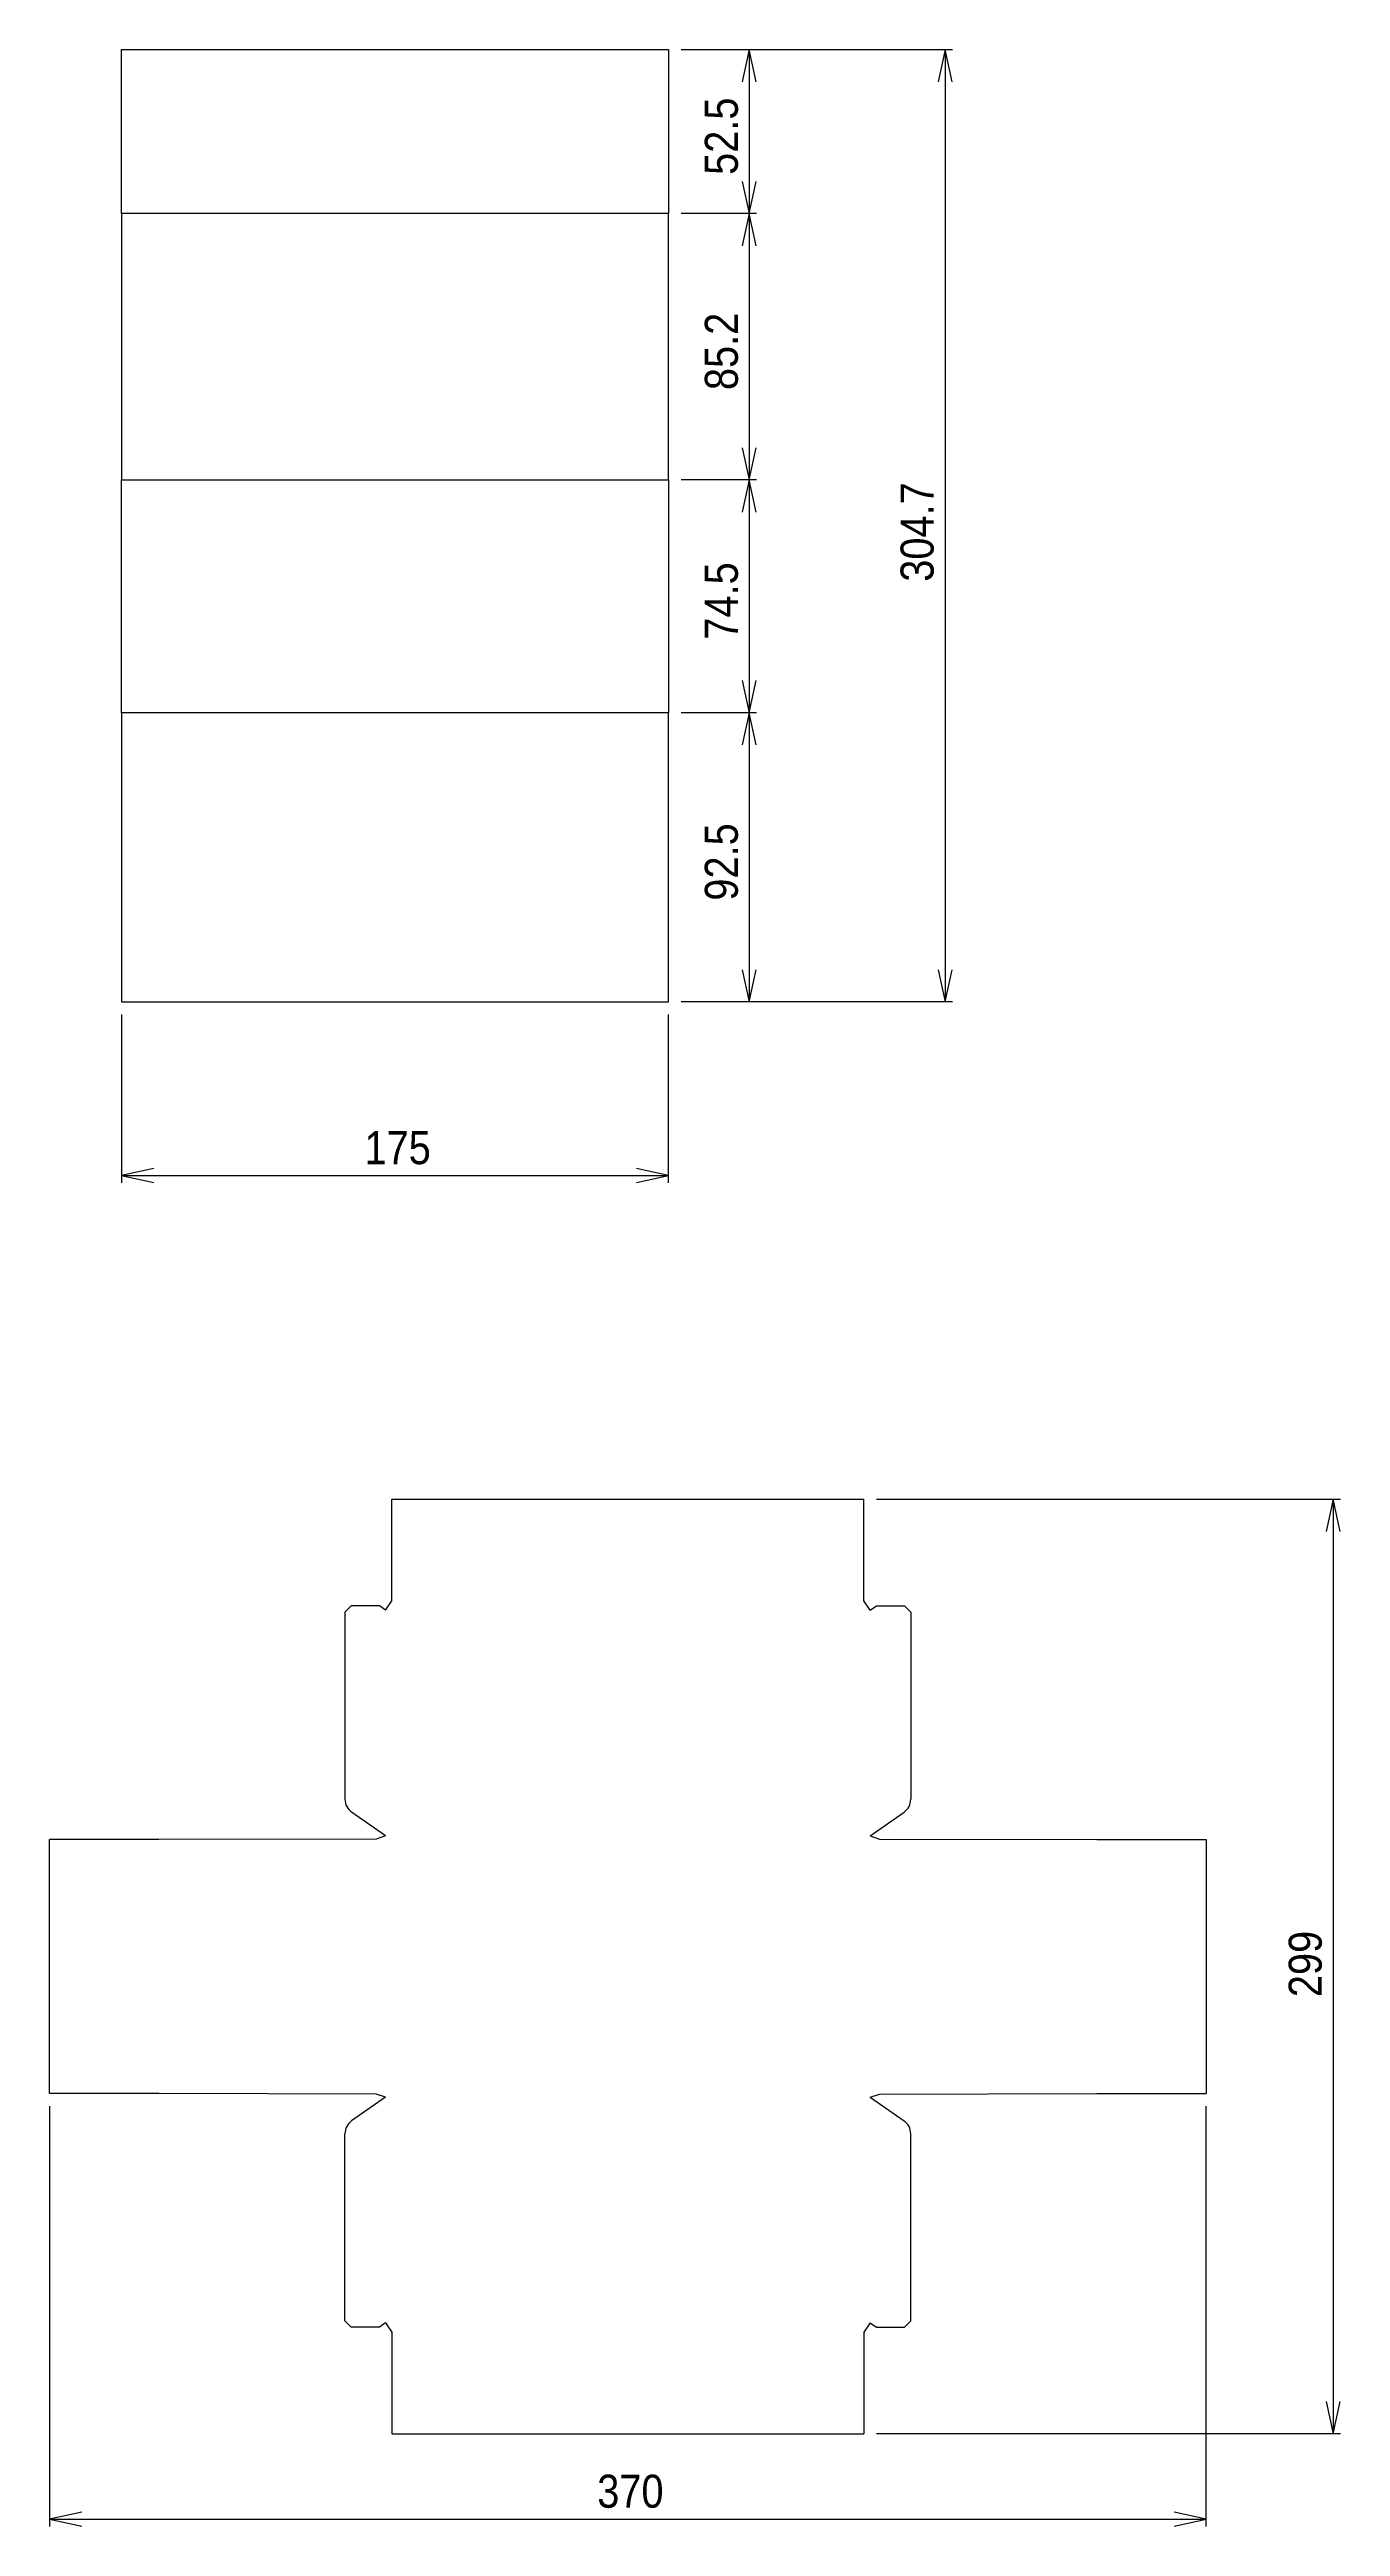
# Model space of a CAD drawing. Extents: x 0 to 1682, y 1 to 953.
# Drawn here: x 594 to 1007, y 127 to 920 of the extents above; entities that cross this region are included whole.
import ezdxf

# ---------------------------------------------------------------- set-up
doc = ezdxf.new("R2010")
doc.units = 0
doc.layers.add('Annotation', color=7, linetype='CONTINUOUS')
doc.layers.add('Design', color=7, linetype='CONTINUOUS')
doc.dimstyles.get("Standard").update_dxf_attribs({"dimtxt": 2.5, "dimasz": 2.5, "dimexe": 1.25, "dimexo": 0.625, "dimtad": 1, "dimcen": 2.5, "dimazin": 3, "dimtfac": 1, "dimtmove": 0, "dimatfit": 3})

# ---------------------------------------------------------------- blocks, each defined once
blk = doc.blocks.new('*D13')
at = {"layer": 'Annotation', "color": 20, "linetype": 'CONTINUOUS'}
for p, q in [((796.529, 919.548), (820.604, 919.548)), ((818.267, 919.548), (816.024, 909.266)), ((820.511, 909.266), (818.267, 919.548)), ((818.267, 919.548), (818.267, 867.048)), ((816.024, 877.33), (818.267, 867.048)), ((818.267, 867.048), (820.511, 877.33)), ((820.604, 867.048), (796.529, 867.048))]:
    blk.add_line(p, q, dxfattribs=at)
at = {"layer": 'Annotation', "color": 20, "linetype": 'CONTINUOUS', "width": 0.9}
blk.add_text('52.5', height=10.566, rotation=90, dxfattribs=at).set_placement((814.61, 879.44))
blk = doc.blocks.new('*D14')
at = {"layer": 'Annotation', "color": 20, "linetype": 'CONTINUOUS'}
for p, q in [((818.267, 867.048), (816.024, 856.766)), ((820.511, 856.766), (818.267, 867.048)), ((818.267, 867.048), (818.267, 781.848)), ((816.024, 792.13), (818.267, 781.848)), ((818.267, 781.848), (820.511, 792.13)), ((820.604, 781.848), (796.529, 781.848))]:
    blk.add_line(p, q, dxfattribs=at)
at = {"layer": 'Annotation', "color": 20, "linetype": 'CONTINUOUS', "width": 0.9}
blk.add_text('85.2', height=10.566, rotation=90, dxfattribs=at).set_placement((814.61, 810.59))
blk = doc.blocks.new('*D15')
at = {"layer": 'Annotation', "color": 20, "linetype": 'CONTINUOUS'}
for p, q in [((818.267, 781.848), (816.024, 771.566)), ((820.511, 771.566), (818.267, 781.848)), ((818.267, 781.848), (818.267, 707.348)), ((816.024, 717.63), (818.267, 707.348)), ((818.267, 707.348), (820.511, 717.63)), ((820.604, 707.348), (796.529, 707.348))]:
    blk.add_line(p, q, dxfattribs=at)
at = {"layer": 'Annotation', "color": 20, "linetype": 'CONTINUOUS', "width": 0.9}
blk.add_text('74.5', height=10.566, rotation=90, dxfattribs=at).set_placement((814.61, 730.74))
blk = doc.blocks.new('*D16')
at = {"layer": 'Annotation', "color": 20, "linetype": 'CONTINUOUS'}
for p, q in [((818.267, 707.348), (816.024, 697.066)), ((820.511, 697.066), (818.267, 707.348)), ((818.267, 707.348), (818.267, 614.848)), ((816.024, 625.13), (818.267, 614.848)), ((818.267, 614.848), (820.511, 625.13)), ((820.604, 614.848), (796.529, 614.848))]:
    blk.add_line(p, q, dxfattribs=at)
at = {"layer": 'Annotation', "color": 20, "linetype": 'CONTINUOUS', "width": 0.9}
blk.add_text('92.5', height=10.566, rotation=90, dxfattribs=at).set_placement((814.61, 647.24))
blk = doc.blocks.new('*D21')
at = {"layer": 'Annotation', "color": 20, "linetype": 'CONTINUOUS'}
for p, q in [((858.989, 455.714), (1007.377, 455.714)), ((1005.04, 455.714), (1002.797, 445.433)), ((1007.284, 445.433), (1005.04, 455.714)), ((1005.04, 455.714), (1005.04, 156.714)), ((1002.797, 166.996), (1005.04, 156.714)), ((1005.04, 156.714), (1007.284, 166.996)), ((1007.377, 156.714), (858.989, 156.714))]:
    blk.add_line(p, q, dxfattribs=at)
at = {"layer": 'Annotation', "color": 20, "linetype": 'CONTINUOUS', "width": 0.9}
blk.add_text('299', height=10.566, rotation=90, dxfattribs=at).set_placement((1001.383, 296.42))
blk = doc.blocks.new('*D22')
at = {"layer": 'Annotation', "color": 20, "linetype": 'CONTINUOUS'}
for p, q in [((594.425, 261.557), (594.425, 127.065)), ((964.425, 127.065), (964.425, 261.557)), ((604.707, 131.646), (594.425, 129.402)), ((594.425, 129.402), (604.707, 127.159)), ((594.425, 129.402), (964.425, 129.402)), ((964.425, 129.402), (954.143, 131.646)), ((954.143, 127.159), (964.425, 129.402))]:
    blk.add_line(p, q, dxfattribs=at)
at = {"layer": 'Annotation', "color": 20, "linetype": 'CONTINUOUS', "width": 0.9}
blk.add_text('370', height=10.566, dxfattribs=at).set_placement((769.63, 133.06))
blk = doc.blocks.new('*D25')
at = {"layer": 'Annotation', "color": 20, "linetype": 'CONTINUOUS'}
for p, q in [((796.529, 919.548), (883.221, 919.548)), ((880.884, 919.548), (878.641, 909.266)), ((883.127, 909.266), (880.884, 919.548)), ((880.884, 919.548), (880.884, 614.848)), ((878.641, 625.13), (880.884, 614.848)), ((880.884, 614.848), (883.127, 625.13)), ((883.221, 614.848), (820.604, 614.848))]:
    blk.add_line(p, q, dxfattribs=at)
at = {"layer": 'Annotation', "color": 20, "linetype": 'CONTINUOUS', "width": 0.9}
blk.add_text('304.7', height=10.566, rotation=90, dxfattribs=at).set_placement((877.226, 749.276))
blk = doc.blocks.new('*D26')
at = {"layer": 'Annotation', "color": 20, "linetype": 'CONTINUOUS'}
for p, q in [((617.465, 610.784), (617.465, 556.928)), ((792.465, 556.928), (792.465, 610.784)), ((627.747, 561.509), (617.465, 559.265)), ((617.465, 559.265), (627.747, 557.022)), ((617.465, 559.265), (792.465, 559.265)), ((792.465, 559.265), (782.183, 561.509)), ((782.183, 557.022), (792.465, 559.265))]:
    blk.add_line(p, q, dxfattribs=at)
at = {"layer": 'Annotation', "color": 20, "linetype": 'CONTINUOUS', "width": 0.9}
blk.add_text('175', height=10.566, dxfattribs=at).set_placement((695.171, 562.923))

msp = doc.modelspace()

# ---------------------------------------------------------------- linework, layer by layer
at = {"layer": 'Design', "color": 1, "linetype": 'CONTINUOUS'}
for p, q in [((617.465, 867.048), (617.465, 919.548)), ((617.465, 919.548), (792.465, 919.548)), ((792.465, 919.548), (792.465, 867.048)), ((617.465, 867.048), (617.465, 781.848)), ((792.465, 781.848), (792.465, 867.048)), ((617.465, 707.348), (617.465, 781.848)), ((792.465, 781.848), (792.465, 707.348)), ((617.465, 707.348), (617.465, 614.848)), ((792.465, 614.848), (792.465, 707.348)), ((617.465, 614.848), (792.465, 614.848)), ((703.925, 423.214), (703.925, 455.714)), ((703.925, 455.714), (854.925, 455.714)), ((854.925, 423.214), (854.925, 455.714)), ((688.925, 419.615), (690.925, 421.615)), ((699.925, 421.615), (690.925, 421.615)), ((701.925, 420.214), (699.925, 421.615)), ((701.925, 420.214), (703.925, 423.214)), ((856.925, 420.214), (854.925, 423.214)), ((856.925, 420.214), (858.925, 421.615)), ((858.925, 421.615), (867.925, 421.615)), ((869.925, 419.615), (867.925, 421.615)), ((688.925, 419.615), (688.925, 359.717)), ((869.925, 419.615), (869.925, 359.717)), ((701.925, 348.011), (691.057, 355.621)), ((856.925, 348.011), (867.792, 355.621)), ((629.425, 346.808), (594.425, 346.808)), ((594.425, 265.621), (594.425, 346.808)), ((698.925, 347.011), (629.425, 346.808)), ((701.925, 348.011), (698.925, 347.011)), ((856.925, 348.011), (859.925, 347.011)), ((859.925, 347.011), (929.425, 346.808)), ((929.425, 346.808), (964.425, 346.808)), ((964.425, 346.808), (964.425, 265.621)), ((629.425, 265.621), (594.425, 265.621)), ((698.925, 265.418), (629.425, 265.621)), ((701.925, 264.418), (691.057, 256.808)), ((701.925, 264.418), (698.925, 265.418)), ((856.925, 264.418), (859.925, 265.418)), ((856.925, 264.418), (867.792, 256.808)), ((859.925, 265.418), (929.425, 265.621)), ((929.425, 265.621), (964.425, 265.621)), ((688.925, 192.814), (688.925, 252.712)), ((869.925, 192.814), (869.925, 252.712)), ((688.925, 192.814), (690.925, 190.814)), ((699.925, 190.814), (690.925, 190.814)), ((701.925, 192.214), (699.925, 190.814)), ((701.925, 192.214), (703.925, 189.214)), ((856.925, 192.214), (854.925, 189.214)), ((856.925, 192.214), (858.925, 190.814)), ((858.925, 190.814), (867.925, 190.814)), ((869.925, 192.814), (867.925, 190.814)), ((703.925, 189.214), (703.925, 156.714)), ((854.925, 189.214), (854.925, 156.714)), ((703.925, 156.714), (854.925, 156.714))]:
    msp.add_line(p, q, dxfattribs=at)
at = {"layer": 'Design', "color": 4, "linetype": 'CONTINUOUS'}
for p, q in [((792.465, 867.048), (617.465, 867.048)), ((617.465, 781.848), (792.465, 781.848)), ((792.465, 707.348), (617.465, 707.348))]:
    msp.add_line(p, q, dxfattribs=at)
at = {"layer": 'Design', "color": 1, "linetype": 'CONTINUOUS'}
for centre, start, end in [((693.925, 359.717), -180.005103, -125.000237), ((864.925, 359.717), -55.011909, -0.00476), ((693.925, 252.712), 125.000347, 180.004994), ((864.925, 252.712), 0.00487, 55.011799)]:
    msp.add_arc(centre, 5, start, end, dxfattribs=at)

# ---------------------------------------------------------------- dimensions: what is measured, and where the dimension line sits
at = {"layer": 'Annotation', "color": 20, "linetype": 'CONTINUOUS'}
for p1, p2, distance, text, picture, middle in [((796.529, 919.548), (796.529, 867.048), 21.738, '52.5', '*D13', (818.267, 893.298)), ((796.529, 919.548), (796.529, 614.848), 84.355, '304.7', '*D25', (880.884, 767.198)), ((796.529, 867.048), (796.529, 781.848), 21.738, '85.2', '*D14', (818.267, 824.448)), ((796.529, 781.848), (796.529, 707.348), 21.738, '74.5', '*D15', (818.267, 744.598)), ((796.529, 707.348), (796.529, 614.848), 21.738, '92.5', '*D16', (818.267, 661.098)), ((858.989, 455.714), (858.989, 156.714), 146.051, '299', '*D21', (1005.04, 306.214))]:
    dim = msp.add_aligned_dim(p1=p1, p2=p2, distance=distance, text=text, dimstyle='STANDARD', dxfattribs=at)
    dim.commit()
    dim.dimension.update_dxf_attribs({"geometry": picture, "text_midpoint": middle, "text_rotation": 90.000015})
for p1, p2, distance, text, picture, middle in [((617.465, 610.784), (792.465, 610.784), -51.519, '175', '*D26', (704.965, 559.265)), ((594.425, 261.557), (964.425, 261.557), -132.155, '370', '*D22', (779.425, 129.402))]:
    dim = msp.add_aligned_dim(p1=p1, p2=p2, distance=distance, text=text, dimstyle='STANDARD', dxfattribs=at)
    dim.commit()
    dim.dimension.update_dxf_attribs({"geometry": picture, "text_midpoint": middle})

doc.saveas('drawing.dxf')
